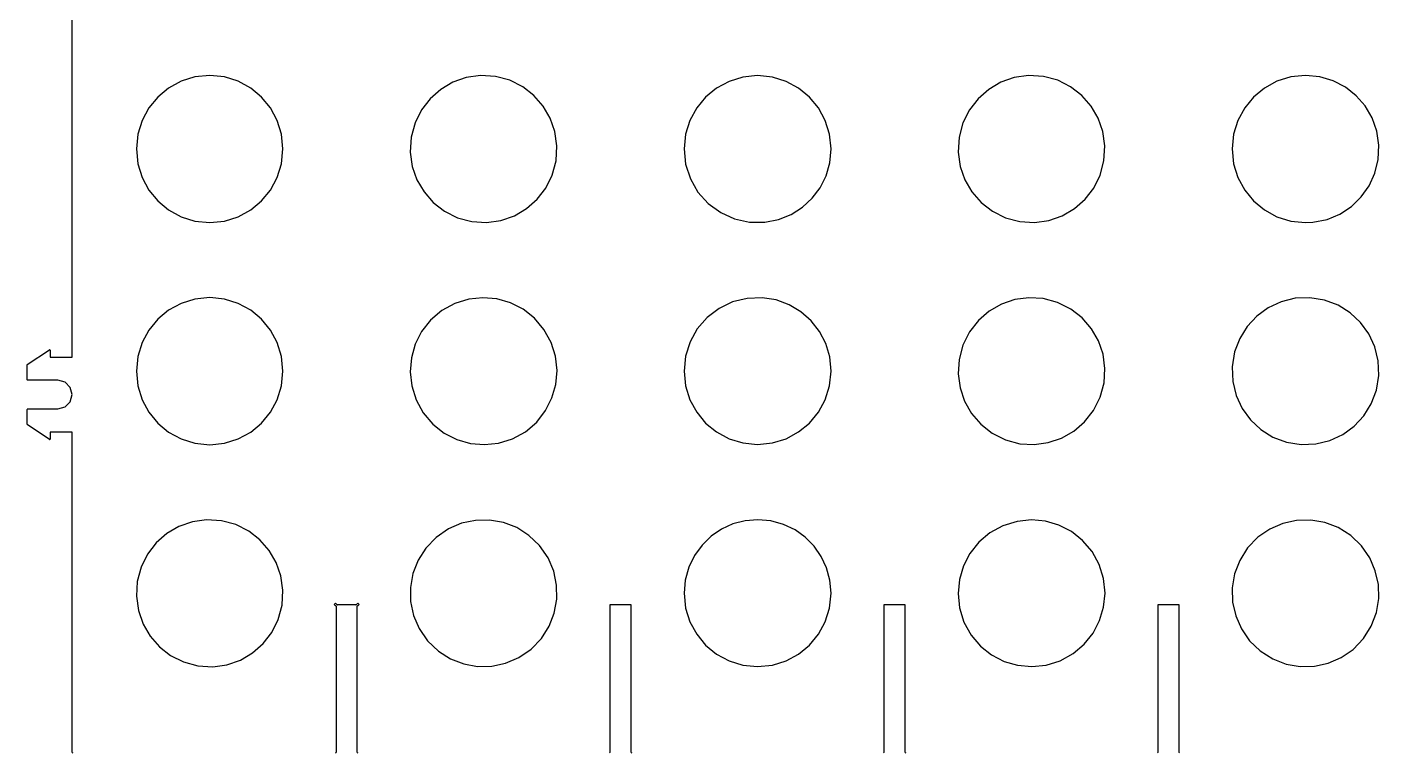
# Model space of a CAD drawing. Extents: x -3 to 521, y -41 to 535.
# Drawn here: x -2.6 to 192.2, y 61.9 to 166.4 of the extents above; entities that cross this region are included whole.
import ezdxf

# ---------------------------------------------------------------- set-up
doc = ezdxf.new("R2010")
doc.units = 0

msp = doc.modelspace()

# ---------------------------------------------------------------- linework, layer by layer
at = {"layer": 'Layer 1'}
for p, q in [((3.92853, 118.898), (3.92853, 175.645)), ((19.618101, 158.625943), (17.823604, 157.6471)), ((21.601731, 159.247051), (19.618101, 158.625943)), ((23.7322, 159.468), (21.601731, 159.247051)), ((25.862669, 159.246551), (23.7322, 159.4675)), ((27.846299, 158.625443), (25.862669, 159.246551)), ((29.640796, 157.6466), (27.846299, 158.625443)), ((58.775, 158.48541), (57.023189, 157.459584)), ((60.704546, 159.162488), (58.775, 158.48541)), ((62.76319, 159.455718), (60.704546, 159.162488)), ((64.9023, 159.33), (62.76319, 159.455718)), ((66.970731, 158.770304), (64.90229, 159.3299)), ((68.829918, 157.838947), (66.970731, 158.770304)), ((70.444869, 156.58455), (68.829918, 157.838947)), ((98.549084, 158.606334), (96.751588, 157.633008)), ((100.534613, 159.221345), (98.549084, 158.606334)), ((102.66575, 159.435748), (100.534613, 159.221345)), ((104.796887, 159.221345), (102.66575, 159.435748)), ((106.782416, 158.606334), (104.796887, 159.221345)), ((108.579912, 157.633008), (106.782416, 158.606334)), ((137.7087, 158.48541), (135.956889, 157.459584)), ((139.638246, 159.162488), (137.7087, 158.48541)), ((141.69689, 159.455718), (139.638246, 159.162488)), ((143.836, 159.33), (141.69689, 159.455718)), ((145.904331, 158.770304), (143.83589, 159.3299)), ((147.763518, 157.838947), (145.904331, 158.770304)), ((149.378469, 156.58455), (147.763518, 157.838947)), ((177.484901, 158.625943), (175.690404, 157.6471)), ((179.468531, 159.247051), (177.484901, 158.625943)), ((181.599, 159.468), (179.468531, 159.247051)), ((183.662822, 159.266645), (181.5991, 159.4679)), ((185.594032, 158.688196), (183.662822, 159.266645)), ((187.353139, 157.7702), (185.594032, 158.688196)), ((188.900551, 156.550306), (187.353139, 157.7702)), ((16.260536, 156.352948), (14.971192, 154.785912)), ((17.823604, 157.6471), (16.260536, 156.352948)), ((31.203864, 156.352448), (29.640796, 157.6466)), ((32.493208, 154.785412), (31.203864, 156.352448)), ((55.497745, 156.120113), (54.247304, 154.502096)), ((57.023189, 157.459584), (55.497745, 156.120113)), ((71.780604, 155.055833), (70.444869, 156.58455)), ((95.184552, 156.343664), (93.8904, 154.780596)), ((96.751588, 157.633008), (95.184552, 156.343664)), ((110.146948, 156.343664), (108.579912, 157.633008)), ((111.4411, 154.780596), (110.146948, 156.343664)), ((134.431445, 156.120113), (133.181004, 154.502096)), ((135.956889, 157.459584), (134.431445, 156.120113)), ((150.714204, 155.055833), (149.378469, 156.58455)), ((174.127336, 156.352948), (172.837992, 154.785912)), ((175.690404, 157.6471), (174.127336, 156.352948)), ((190.196679, 155.066163), (188.900551, 156.550306)), ((14.971192, 154.785912), (13.997866, 152.988416)), ((33.466534, 152.987916), (32.493208, 154.785412)), ((54.247304, 154.502096), (53.3205, 152.640635)), ((72.802139, 153.301517), (71.780604, 155.055833)), ((93.8904, 154.780596), (92.911557, 152.986099)), ((112.419943, 152.986099), (111.4411, 154.780596)), ((133.181004, 154.502096), (132.2542, 152.640635)), ((151.735739, 153.301517), (150.714204, 155.055833)), ((172.837992, 154.785912), (171.864666, 152.988416)), ((191.201931, 153.35542), (190.196679, 155.066163)), ((13.997866, 152.988416), (13.382855, 151.002887)), ((34.081545, 151.002387), (33.466534, 152.987916)), ((53.3205, 152.640635), (52.765967, 150.570831)), ((73.474494, 151.37032), (72.802139, 153.301517)), ((92.911557, 152.986099), (92.290449, 151.002469)), ((113.041051, 151.002469), (112.419943, 152.986099)), ((132.2542, 152.640635), (131.699667, 150.570831)), ((152.408094, 151.37032), (151.735739, 153.301517)), ((171.864666, 152.988416), (171.249655, 151.002887)), ((191.876715, 151.455725), (191.201931, 153.35542)), ((13.382855, 151.002887), (13.168452, 148.87175)), ((34.295948, 148.87125), (34.081545, 151.002387)), ((52.765967, 150.570831), (52.635015, 148.432036)), ((73.762685, 149.310964), (73.474494, 151.37032)), ((92.290449, 151.002469), (92.0695, 148.872)), ((113.262, 148.872), (113.041051, 151.002469)), ((131.699667, 150.570831), (131.568715, 148.432036)), ((152.696285, 149.310964), (152.408094, 151.37032)), ((171.249655, 151.002887), (171.035252, 148.87175)), ((192.181442, 149.404727), (191.876715, 151.455725)), ((13.168452, 148.87175), (13.382855, 146.740613)), ((34.081545, 146.740113), (34.295948, 148.87125)), ((52.635015, 148.432036), (52.923206, 146.37268)), ((73.631733, 147.172169), (73.762685, 149.310964)), ((92.0693, 148.871), (92.302165, 146.661605)), ((113.074686, 146.879135), (113.26227, 148.8715)), ((131.568715, 148.432036), (131.856906, 146.37268)), ((152.565333, 147.172169), (152.696285, 149.310964)), ((171.035252, 148.87175), (171.249655, 146.740613)), ((192.084378, 147.333488), (192.181442, 149.404727)), ((13.382855, 146.740613), (13.997866, 144.755084)), ((33.466534, 144.754584), (34.081545, 146.740113)), ((52.923206, 146.37268), (53.595561, 144.441483)), ((73.0772, 145.102365), (73.631733, 147.172169)), ((92.302165, 146.661605), (92.981084, 144.570954)), ((112.534064, 145.006243), (113.074686, 146.879135)), ((131.856906, 146.37268), (132.529261, 144.441483)), ((152.0108, 145.102365), (152.565333, 147.172169)), ((171.249655, 146.740613), (171.864666, 144.755084)), ((191.603925, 145.375596), (192.084378, 147.333488)), ((13.997866, 144.755084), (14.971192, 142.957588)), ((32.493208, 142.957088), (33.466534, 144.754584)), ((53.595561, 144.441483), (54.617096, 142.687167)), ((72.150396, 143.240904), (73.0772, 145.102365)), ((92.981084, 144.570954), (94.076637, 142.665302)), ((111.67352, 143.28945), (112.534064, 145.006243)), ((132.529261, 144.441483), (133.550796, 142.687167)), ((151.083996, 143.240904), (152.0108, 145.102365)), ((171.864666, 144.755084), (172.837992, 142.957588)), ((190.775688, 143.572488), (191.603925, 145.375596)), ((14.971192, 142.957588), (16.260536, 141.390552)), ((31.203864, 141.390052), (32.493208, 142.957088)), ((54.617096, 142.687167), (55.952831, 141.15845)), ((70.899955, 141.622887), (72.150396, 143.240904)), ((94.076637, 142.665302), (95.559407, 141.0109)), ((110.526169, 141.765387), (111.67352, 143.28945)), ((133.550796, 142.687167), (134.886531, 141.15845)), ((149.833555, 141.622887), (151.083996, 143.240904)), ((172.837992, 142.957588), (174.127336, 141.390552)), ((189.635275, 141.965602), (190.775688, 143.572488)), ((16.260536, 141.390552), (17.823604, 140.0964)), ((29.640796, 140.0959), (31.203864, 141.390052)), ((55.952831, 141.15845), (57.567782, 139.904053)), ((67.6227, 139.25759), (69.374511, 140.283416)), ((69.374511, 140.283416), (70.899955, 141.622887)), ((95.559407, 141.0109), (97.354467, 139.701926)), ((107.503507, 139.441964), (109.125126, 140.470682)), ((109.125126, 140.470682), (110.526169, 141.765387)), ((134.886531, 141.15845), (136.501482, 139.904053)), ((146.5563, 139.25759), (148.308111, 140.283416)), ((148.308111, 140.283416), (149.833555, 141.622887)), ((174.127336, 141.390552), (175.690404, 140.0964)), ((186.560348, 139.506238), (188.218293, 140.596372)), ((188.218293, 140.596372), (189.635275, 141.965602)), ((17.823604, 140.0964), (19.618101, 139.117557)), ((19.618101, 139.117557), (21.601731, 138.496449)), ((21.601731, 138.496449), (23.7322, 138.2755)), ((23.7322, 138.275), (25.862669, 138.495949)), ((25.862669, 138.495949), (27.846299, 139.117057)), ((27.846299, 139.117057), (29.640796, 140.0959)), ((57.567782, 139.904053), (59.426969, 138.972696)), ((59.426969, 138.972696), (61.49541, 138.4131)), ((61.4954, 138.413), (63.63451, 138.287282)), ((63.63451, 138.287282), (65.693154, 138.580512)), ((65.693154, 138.580512), (67.6227, 139.25759)), ((97.354467, 139.701926), (99.360585, 138.803461)), ((99.360585, 138.803461), (101.508888, 138.338116)), ((101.508888, 138.338116), (103.7305, 138.3285)), ((103.731, 138.329), (105.694427, 138.71586)), ((105.694427, 138.71586), (107.503507, 139.441964)), ((136.501482, 139.904053), (138.360669, 138.972696)), ((138.360669, 138.972696), (140.42911, 138.4131)), ((140.429, 138.413), (142.56811, 138.287282)), ((142.56811, 138.287282), (144.626754, 138.580512)), ((144.626754, 138.580512), (146.5563, 139.25759)), ((175.690404, 140.0964), (177.484901, 139.117557)), ((177.484901, 139.117557), (179.468531, 138.496449)), ((179.468531, 138.496449), (181.599, 138.2755)), ((181.599, 138.275), (182.6639, 138.32865)), ((182.664, 138.329), (184.697048, 138.736635)), ((184.697048, 138.736635), (186.560348, 139.506238)), ((19.618101, 126.625943), (17.823604, 125.6471)), ((21.601731, 127.247051), (19.618101, 126.625943)), ((23.7322, 127.468), (21.601731, 127.247051)), ((25.862669, 127.246551), (23.7322, 127.4675)), ((27.846299, 126.625443), (25.862669, 127.246551)), ((29.640796, 125.6466), (27.846299, 126.625443)), ((59.059856, 126.621396), (57.1808, 125.5929)), ((61.04539, 127.237066), (59.059856, 126.621396)), ((63.078479, 127.450807), (61.04539, 127.237066)), ((65.100196, 127.273515), (63.078479, 127.450807)), ((67.051618, 126.716087), (65.100196, 127.273515)), ((68.87382, 125.789419), (67.051618, 126.716087)), ((99.060631, 126.835645), (97.126539, 125.904876)), ((101.142586, 127.357665), (99.060631, 126.835645)), ((103.309, 127.448), (101.142586, 127.357665)), ((105.342657, 127.126175), (103.30958, 127.4486)), ((107.223646, 126.440189), (105.342657, 127.126175)), ((139.720298, 127.176187), (137.798612, 126.521454)), ((141.746377, 127.453634), (139.720298, 127.176187)), ((143.822172, 127.329127), (141.746377, 127.453634)), ((145.893, 126.778), (143.822172, 127.329127)), ((147.807882, 125.816255), (145.89296, 126.7781)), ((178.082502, 126.860311), (176.230324, 125.992931)), ((180.10169, 127.358609), (178.082502, 126.860311)), ((182.243, 127.448), (180.10169, 127.358609)), ((184.35722, 127.099957), (182.24256, 127.4484)), ((186.301065, 126.360439), (184.35722, 127.099957)), ((17.823604, 125.6471), (16.260536, 124.352948)), ((31.203864, 124.352448), (29.640796, 125.6466)), ((57.1808, 125.593), (55.552399, 124.201251)), ((70.507877, 124.504408), (68.87382, 125.789419)), ((97.126539, 125.904876), (95.403714, 124.588295)), ((108.915873, 125.429615), (107.223646, 126.440189)), ((110.382664, 124.133426), (108.915873, 125.429615)), ((136.036002, 125.514105), (134.487148, 124.178805)), ((137.798612, 126.521454), (136.036002, 125.514105)), ((149.443424, 124.531956), (147.807882, 125.816255)), ((174.590042, 124.796294), (173.206546, 123.310225)), ((176.230324, 125.992931), (174.590042, 124.796294)), ((188.034369, 125.274819), (186.301065, 126.360439)), ((189.517405, 123.888072), (188.034369, 125.274819)), ((14.971192, 122.785912), (13.997866, 120.988416)), ((16.260536, 124.352948), (14.971192, 122.785912)), ((32.493208, 122.785412), (31.203864, 124.352448)), ((33.466534, 120.987916), (32.493208, 122.785412)), ((55.552399, 124.201251), (54.272166, 122.563448)), ((71.894865, 122.871949), (70.507877, 124.504408)), ((72.928844, 120.995905), (71.894865, 122.871949)), ((93.984872, 122.948662), (92.938291, 121.074706)), ((95.403714, 124.588295), (93.984872, 122.948662)), ((111.587345, 122.590597), (110.382664, 124.133426)), ((134.487148, 124.178805), (133.206729, 122.540223)), ((150.775048, 122.97994), (149.443424, 124.531956)), ((151.778217, 121.214947), (150.775048, 122.97994)), ((173.206546, 123.310225), (172.124723, 121.574549)), ((190.710448, 122.245175), (189.517405, 123.888072)), ((13.997866, 120.988416), (13.382855, 119.002887)), ((34.081545, 119.002387), (33.466534, 120.987916)), ((54.272166, 122.563448), (53.350824, 120.738547)), ((73.550311, 119.012177), (72.928844, 120.995905)), ((92.938291, 121.074706), (92.290718, 119.028321)), ((112.493244, 120.840101), (111.587345, 122.590597)), ((113.063687, 118.92091), (112.493244, 120.840101)), ((133.206729, 122.540223), (132.249426, 120.623026)), ((152.428392, 119.291715), (151.778217, 121.214947)), ((172.124723, 121.574549), (171.389461, 119.62909)), ((191.573771, 120.391102), (190.710448, 122.245175)), ((-2.5472, 117.818), (0.6528, 119.9516)), ((0.72549, 119.95508), (0.653215, 119.951589)), ((0.762666, 119.893), (0.72549, 119.95508)), ((0.762665, 119.895), (0.762665, 118.898)), ((0.762665, 118.898), (3.92853, 118.898)), ((13.382855, 119.002887), (13.168452, 116.87175)), ((34.295948, 116.87125), (34.081545, 119.002387)), ((53.350824, 120.738547), (52.799097, 118.785505)), ((73.769989, 116.979722), (73.550311, 119.012177)), ((92.290718, 119.028321), (92.0689, 116.8714)), ((113.262, 116.872), (113.063687, 118.92091)), ((132.249426, 120.623026), (131.693391, 118.55351)), ((152.701035, 117.264983), (152.428392, 119.291715)), ((171.389461, 119.62909), (171.045649, 117.513672)), ((192.067648, 118.370828), (191.573771, 120.391102)), ((-2.57813, 115.628), (-2.57813, 117.761)), ((-2.54678, 117.819), (-2.578129, 117.760439)), ((13.168452, 116.87175), (13.382855, 114.740613)), ((34.081545, 114.740113), (34.295948, 116.87125)), ((52.799097, 118.785505), (52.627711, 116.763278)), ((73.598603, 114.957495), (73.769989, 116.979722)), ((92.0693, 116.871), (92.290249, 114.740531)), ((113.040851, 114.740531), (113.2618, 116.871)), ((131.693391, 118.55351), (131.563965, 116.478017)), ((152.571609, 115.18949), (152.701035, 117.264983)), ((171.045649, 117.513672), (171.130352, 115.372172)), ((192.152351, 116.229328), (192.067648, 118.370828)), ((-2.57813, 115.627), (-2.50773, 115.556614)), ((1.8656, 115.557), (-2.50773, 115.557)), ((2.89707, 115.279503), (1.8656, 115.555885)), ((3.652158, 114.524415), (2.89707, 115.279503)), ((52.627711, 116.763278), (52.847389, 114.730823)), ((73.046876, 113.004453), (73.598603, 114.957495)), ((131.563965, 116.478017), (131.836608, 114.451285)), ((152.015574, 113.119974), (152.571609, 115.18949)), ((171.130352, 115.372172), (171.624229, 113.351898)), ((191.808539, 114.11391), (192.152351, 116.229328)), ((3.92854, 113.492945), (3.652158, 114.524415)), ((3.652158, 112.461475), (3.92854, 113.492945)), ((13.382855, 114.740613), (13.997866, 112.755084)), ((33.466534, 112.754584), (34.081545, 114.740113)), ((52.847389, 114.730823), (53.468856, 112.747095)), ((72.125534, 111.179552), (73.046876, 113.004453)), ((92.290249, 114.740531), (92.911357, 112.756901)), ((112.419743, 112.756901), (113.040851, 114.740531)), ((131.836608, 114.451285), (132.486783, 112.528053)), ((151.058271, 111.202777), (152.015574, 113.119974)), ((171.624229, 113.351898), (172.487552, 111.497825)), ((191.073277, 112.168451), (191.808539, 114.11391)), ((-2.50773, 111.43), (-2.57813, 111.359614)), ((-2.57813, 109.227), (-2.57813, 111.36)), ((-2.50773, 111.431), (1.8656, 111.431)), ((1.8656, 111.43), (2.89707, 111.706386)), ((2.89707, 111.706386), (3.652158, 112.461475)), ((13.997866, 112.755084), (14.971192, 110.957588)), ((32.493208, 110.957088), (33.466534, 112.754584)), ((53.468856, 112.747095), (54.502835, 110.871051)), ((70.845301, 109.541749), (72.125534, 111.179552)), ((92.911357, 112.756901), (93.8902, 110.962404)), ((111.4409, 110.962404), (112.419743, 112.756901)), ((132.486783, 112.528053), (133.489952, 110.76306)), ((149.777852, 109.564195), (151.058271, 111.202777)), ((172.487552, 111.497825), (173.680595, 109.854928)), ((189.991454, 110.432775), (191.073277, 112.168451)), ((-2.57813, 109.227), (-2.546781, 109.168439)), ((0.652799, 107.034), (-2.547201, 109.1676)), ((14.971192, 110.957588), (16.260536, 109.390552)), ((16.260536, 109.390552), (17.823604, 108.0964)), ((29.640796, 108.0959), (31.203864, 109.390052)), ((31.203864, 109.390052), (32.493208, 110.957088)), ((54.502835, 110.871051), (55.889823, 109.238592)), ((55.889823, 109.238592), (57.52388, 107.953581)), ((69.2169, 108.15), (70.845301, 109.541749)), ((93.8902, 110.962404), (95.184352, 109.399336)), ((95.184352, 109.399336), (96.751388, 108.109992)), ((108.579712, 108.109992), (110.146748, 109.399336)), ((110.146748, 109.399336), (111.4409, 110.962404)), ((133.489952, 110.76306), (134.821576, 109.211044)), ((134.821576, 109.211044), (136.457118, 107.926745)), ((148.228998, 108.228895), (149.777852, 109.564195)), ((173.680595, 109.854928), (175.163631, 108.468181)), ((188.607958, 108.946706), (189.991454, 110.432775)), ((3.92853, 108.089), (0.762665, 108.089)), ((0.762665, 108.089), (0.762665, 107.093)), ((3.92853, 61.9376), (3.92853, 108.089)), ((17.823604, 108.0964), (19.618101, 107.117557)), ((27.846299, 107.117057), (29.640796, 108.0959)), ((57.52388, 107.953581), (59.346082, 107.026913)), ((65.35231, 106.505934), (67.337844, 107.121604)), ((67.337844, 107.121604), (69.2169, 108.1501)), ((96.751388, 108.109992), (98.548884, 107.136666)), ((98.548884, 107.136666), (100.534413, 106.521655)), ((104.796687, 106.521655), (106.782216, 107.136666)), ((106.782216, 107.136666), (108.579712, 108.109992)), ((136.457118, 107.926745), (138.37204, 106.9649)), ((144.544702, 106.566813), (146.466388, 107.221546)), ((146.466388, 107.221546), (148.228998, 108.228895)), ((175.163631, 108.468181), (176.896935, 107.382561)), ((176.896935, 107.382561), (178.84078, 106.643043)), ((185.115498, 106.882689), (186.967676, 107.750069)), ((186.967676, 107.750069), (188.607958, 108.946706)), ((0.653215, 107.035), (0.72549, 107.031509)), ((0.72549, 107.031509), (0.762666, 107.093589)), ((19.618101, 107.117557), (21.601731, 106.496449)), ((21.601731, 106.496449), (23.7322, 106.2755)), ((23.7322, 106.275), (25.862669, 106.495949)), ((25.862669, 106.495949), (27.846299, 107.117057)), ((59.346082, 107.026913), (61.297504, 106.469485)), ((61.297504, 106.469485), (63.319221, 106.292193)), ((63.319221, 106.292193), (65.35231, 106.505934)), ((100.534413, 106.521655), (102.66555, 106.307252)), ((102.66555, 106.307252), (104.796687, 106.521655)), ((138.372, 106.965), (140.442828, 106.413873)), ((140.442828, 106.413873), (142.518623, 106.289366)), ((142.518623, 106.289366), (144.544702, 106.566813)), ((178.84078, 106.643043), (180.95544, 106.2946)), ((180.955, 106.295), (183.09631, 106.384391)), ((183.09631, 106.384391), (185.115498, 106.882689)), ((23.296631, 95.455553), (21.238034, 95.162277)), ((25.4357, 95.3299), (23.296631, 95.455553)), ((102.699501, 95.468534), (100.863567, 95.314544)), ((104.577262, 95.293736), (102.699501, 95.468534)), ((142.105121, 95.439868), (140.037477, 95.227596)), ((144.140195, 95.248831), (142.105121, 95.439868)), ((19.30854, 94.48517), (17.55678, 93.459333)), ((21.238034, 95.162277), (19.30854, 94.48517)), ((27.504062, 94.770257), (25.43568, 95.3299)), ((29.36319, 93.838873), (27.504062, 94.770257)), ((30.978085, 92.584468), (29.36319, 93.838873)), ((58.118945, 94.135522), (56.356639, 92.918425)), ((60.029819, 94.953163), (58.118945, 94.135522)), ((62.029552, 95.376083), (60.029819, 94.953163)), ((64.05844, 95.409018), (62.029552, 95.376083)), ((66.056775, 95.056702), (64.05844, 95.409018)), ((67.964851, 94.32387), (66.056775, 95.056702)), ((69.722962, 93.215258), (67.964851, 94.32387)), ((97.462383, 94.102052), (95.969737, 93.084475)), ((99.10576, 94.852229), (97.462383, 94.102052)), ((100.863567, 95.314544), (99.10576, 94.852229)), ((106.394836, 94.79078), (104.577262, 95.293736)), ((108.056626, 93.995279), (106.394836, 94.79078)), ((109.535956, 92.939247), (108.056626, 93.995279)), ((136.116272, 93.557395), (134.530602, 92.213571)), ((137.992863, 94.589733), (136.116272, 93.557395)), ((140.037477, 95.227596), (137.992863, 94.589733)), ((146.087098, 94.676767), (144.140195, 95.248831)), ((147.89023, 93.74596), (146.087098, 94.676767)), ((149.493991, 92.478692), (147.89023, 93.74596)), ((176.46038, 94.125768), (174.747877, 92.948211)), ((178.337652, 94.933864), (176.46038, 94.125768)), ((180.320236, 95.365393), (178.337652, 94.933864)), ((182.348676, 95.413249), (180.320236, 95.365393)), ((184.363514, 95.070326), (182.348676, 95.413249)), ((186.305294, 94.329517), (184.363514, 95.070326)), ((188.114559, 93.183717), (186.305294, 94.329517)), ((16.031384, 92.119866), (14.780984, 90.501867)), ((17.55678, 93.459333), (16.031384, 92.119866)), ((32.313769, 91.055757), (30.978085, 92.584468)), ((56.356639, 92.918425), (54.872066, 91.374699)), ((71.2714, 91.7356), (69.722962, 93.215258)), ((72.482888, 89.969333), (71.2714, 91.7355)), ((94.664123, 91.819963), (93.581844, 90.328977)), ((95.969737, 93.084475), (94.664123, 91.819963)), ((110.806148, 91.654697), (109.535956, 92.939247)), ((111.840525, 90.173644), (110.806148, 91.654697)), ((134.530602, 92.213571), (133.25831, 90.613792)), ((150.842781, 90.897244), (149.493991, 92.478692)), ((174.747877, 92.948211), (173.2596, 91.4083)), ((189.659374, 91.700532), (188.114559, 93.183717)), ((190.842577, 89.991925), (189.659374, 91.700532)), ((14.780984, 90.501867), (13.85421, 88.640436)), ((33.335262, 89.30146), (32.313769, 91.055757)), ((53.757869, 89.620122), (53.018974, 87.714385)), ((54.872066, 91.374699), (53.757869, 89.620122)), ((73.294449, 88.05587), (72.482888, 89.969333)), ((93.581844, 90.328977), (92.7592, 88.63198)), ((112.612411, 88.528101), (111.840525, 90.173644)), ((133.25831, 90.613792), (132.321852, 88.813588)), ((151.881, 89.0239), (150.842781, 90.897244)), ((172.119179, 89.595263), (171.384784, 87.651049)), ((173.259, 91.4083), (172.119179, 89.595263)), ((191.656865, 88.11733), (190.842577, 89.991925)), ((13.85421, 88.640436), (13.299694, 86.570674)), ((34.007585, 87.370294), (33.335262, 89.30146)), ((53.018974, 87.714385), (52.660307, 85.717181)), ((73.71101, 86.054802), (73.294449, 88.05587)), ((92.759, 88.632), (92.243142, 86.783174)), ((113.095128, 86.750082), (112.612411, 88.528101)), ((132.321852, 88.813588), (131.743685, 86.868489)), ((152.511947, 86.977275), (151.8805, 89.02388)), ((171.384784, 87.651049), (171.048513, 85.63509)), ((192.094936, 86.136181), (191.656865, 88.11733)), ((13.299694, 86.570674), (13.16874, 84.431923)), ((34.29576, 85.310977), (34.007585, 87.370294)), ((52.660307, 85.717181), (52.68679, 83.688198)), ((73.737493, 84.025819), (73.71101, 86.054802)), ((92.243142, 86.783174), (92.069272, 84.87162)), ((113.262, 84.8716), (113.095128, 86.750082)), ((131.743685, 86.868489), (131.546267, 84.834024)), ((152.717733, 84.908976), (152.511947, 86.977275)), ((192.149487, 84.10791), (192.094936, 86.136181)), ((13.16874, 84.431923), (13.456915, 82.372606)), ((34.164806, 83.172226), (34.29576, 85.310977)), ((73.378826, 82.028615), (73.737493, 84.025819)), ((92.0693, 84.8714), (92.290249, 82.740931)), ((113.040851, 82.740931), (113.2618, 84.8714)), ((131.546267, 84.834024), (131.752053, 82.765725)), ((152.520315, 82.874511), (152.717733, 84.908976)), ((171.048513, 85.63509), (171.103064, 83.606819)), ((191.813216, 82.091951), (192.149487, 84.10791)), ((13.456915, 82.372606), (14.129238, 80.44144)), ((33.61029, 81.102464), (34.164806, 83.172226)), ((41.865533, 83.467767), (41.669266, 83.2715)), ((41.6693, 83.2715), (41.865568, 83.075243)), ((42.0618, 83.2715), (41.865533, 83.467767)), ((41.915385, 83.05459), (41.8656, 83.075214)), ((41.936, 83.0048), (41.915385, 83.05459)), ((41.9359, 83.0055), (41.9359, 61.9376)), ((42.0618, 83.2715), (42.082415, 83.22171)), ((42.082415, 83.22171), (42.1322, 83.201086)), ((44.7988, 83.2002), (42.1324, 83.2002)), ((44.7989, 83.2011), (44.848686, 83.221725)), ((44.848686, 83.221725), (44.8693, 83.271514)), ((45.0656, 83.4677), (44.869334, 83.271443)), ((45.015814, 83.054575), (44.9952, 83.004786)), ((44.9952, 61.9376), (44.9952, 83.0055)), ((45.0656, 83.0752), (45.015814, 83.054575)), ((45.259986, 83.271457), (45.0656, 83.467714)), ((45.0656, 83.0752), (45.259986, 83.271457)), ((52.68679, 83.688198), (53.103351, 81.68713)), ((72.639931, 80.122878), (73.378826, 82.028615)), ((84.4617, 83.2002), (81.4027, 83.2002)), ((81.4027, 83.2002), (81.4027, 61.9376)), ((84.4617, 61.9376), (84.4617, 83.2002)), ((92.290249, 82.740931), (92.911357, 80.757301)), ((112.419743, 80.757301), (113.040851, 82.740931)), ((123.928, 83.2002), (120.869, 83.2002)), ((120.869, 83.2002), (120.869, 61.9376)), ((123.928, 61.9376), (123.928, 83.2002)), ((131.752053, 82.765725), (132.3835, 80.71912)), ((151.942148, 80.929412), (152.520315, 82.874511)), ((163.395, 83.2002), (160.336, 83.2002)), ((160.336, 83.2002), (160.336, 61.9376)), ((163.395, 61.9376), (163.395, 83.2002)), ((171.103064, 83.606819), (171.541135, 81.62567)), ((191.078821, 80.147737), (191.813216, 82.091951)), ((14.129238, 80.44144), (15.150731, 78.687143)), ((32.683516, 79.241033), (33.61029, 81.102464)), ((53.103351, 81.68713), (53.914912, 79.773667)), ((71.525734, 78.368301), (72.639931, 80.122878)), ((92.911357, 80.757301), (93.8902, 78.962804)), ((111.4409, 78.962804), (112.419743, 80.757301)), ((132.383, 80.7191), (133.421219, 78.845756)), ((151.00569, 79.129208), (151.942148, 80.929412)), ((171.541135, 81.62567), (172.355423, 79.751075)), ((189.939, 78.3347), (191.078821, 80.147737)), ((15.150731, 78.687143), (16.486415, 77.158432)), ((31.433116, 77.623034), (32.683516, 79.241033)), ((53.914912, 79.773667), (55.1264, 78.0075)), ((55.1264, 78.0074), (56.674838, 76.527742)), ((70.041161, 76.824575), (71.525734, 78.368301)), ((93.8902, 78.962804), (95.184352, 77.399736)), ((110.146748, 77.399736), (111.4409, 78.962804)), ((133.421219, 78.845756), (134.770009, 77.264308)), ((149.733398, 77.529429), (151.00569, 79.129208)), ((172.355423, 79.751075), (173.538626, 78.042468)), ((173.538626, 78.042468), (175.083441, 76.559283)), ((188.450123, 76.794789), (189.9384, 78.3347)), ((16.486415, 77.158432), (18.10131, 75.904027)), ((28.15596, 75.25773), (29.90772, 76.283567)), ((29.90772, 76.283567), (31.433116, 77.623034)), ((56.674838, 76.527742), (58.432949, 75.41913)), ((68.278855, 75.607478), (70.041161, 76.824575)), ((95.184352, 77.399736), (96.751388, 76.110392)), ((96.751388, 76.110392), (98.548884, 75.137066)), ((106.782216, 75.137066), (108.579712, 76.110392)), ((108.579712, 76.110392), (110.146748, 77.399736)), ((134.770009, 77.264308), (136.37377, 75.99704)), ((136.37377, 75.99704), (138.176902, 75.066233)), ((146.271137, 75.153267), (148.147728, 76.185605)), ((148.147728, 76.185605), (149.733398, 77.529429)), ((175.083441, 76.559283), (176.892706, 75.413483)), ((186.73762, 75.617232), (188.450123, 76.794789)), ((18.10131, 75.904027), (19.960438, 74.972643)), ((19.960438, 74.972643), (22.02882, 74.413)), ((22.0288, 74.413), (24.167869, 74.287347)), ((24.167869, 74.287347), (26.226466, 74.580623)), ((26.226466, 74.580623), (28.15596, 75.25773)), ((58.432949, 75.41913), (60.341025, 74.686298)), ((60.341025, 74.686298), (62.33936, 74.333982)), ((62.33936, 74.333982), (64.368248, 74.366917)), ((64.368248, 74.366917), (66.367981, 74.789837)), ((66.367981, 74.789837), (68.278855, 75.607478)), ((98.548884, 75.137066), (100.534413, 74.522055)), ((100.534413, 74.522055), (102.66555, 74.307652)), ((102.66555, 74.307652), (104.796687, 74.522055)), ((104.796687, 74.522055), (106.782216, 75.137066)), ((138.176902, 75.066233), (140.123805, 74.494169)), ((140.123805, 74.494169), (142.158879, 74.303132)), ((142.158879, 74.303132), (144.226523, 74.515404)), ((144.226523, 74.515404), (146.271137, 75.153267)), ((176.892706, 75.413483), (178.834486, 74.672674)), ((178.834486, 74.672674), (180.849324, 74.329751)), ((180.849324, 74.329751), (182.877764, 74.377607)), ((182.877764, 74.377607), (184.860348, 74.809136)), ((184.860348, 74.809136), (186.73762, 75.617232)), ((3.92853, 61.9382), (3.99893, 61.867814)), ((41.8656, 61.8678), (41.936, 61.938186)), ((44.9952, 61.9382), (45.0656, 61.867814)), ((81.3322, 61.8678), (81.4026, 61.938186)), ((84.4618, 61.9382), (84.5322, 61.867814)), ((120.799, 61.8678), (120.8694, 61.938186)), ((123.928, 61.9382), (123.9984, 61.867814)), ((160.265, 61.8678), (160.335397, 61.938186)), ((163.395, 61.9382), (163.4654, 61.867814))]:
    msp.add_line(p, q, dxfattribs=at)

doc.saveas('drawing.dxf')
